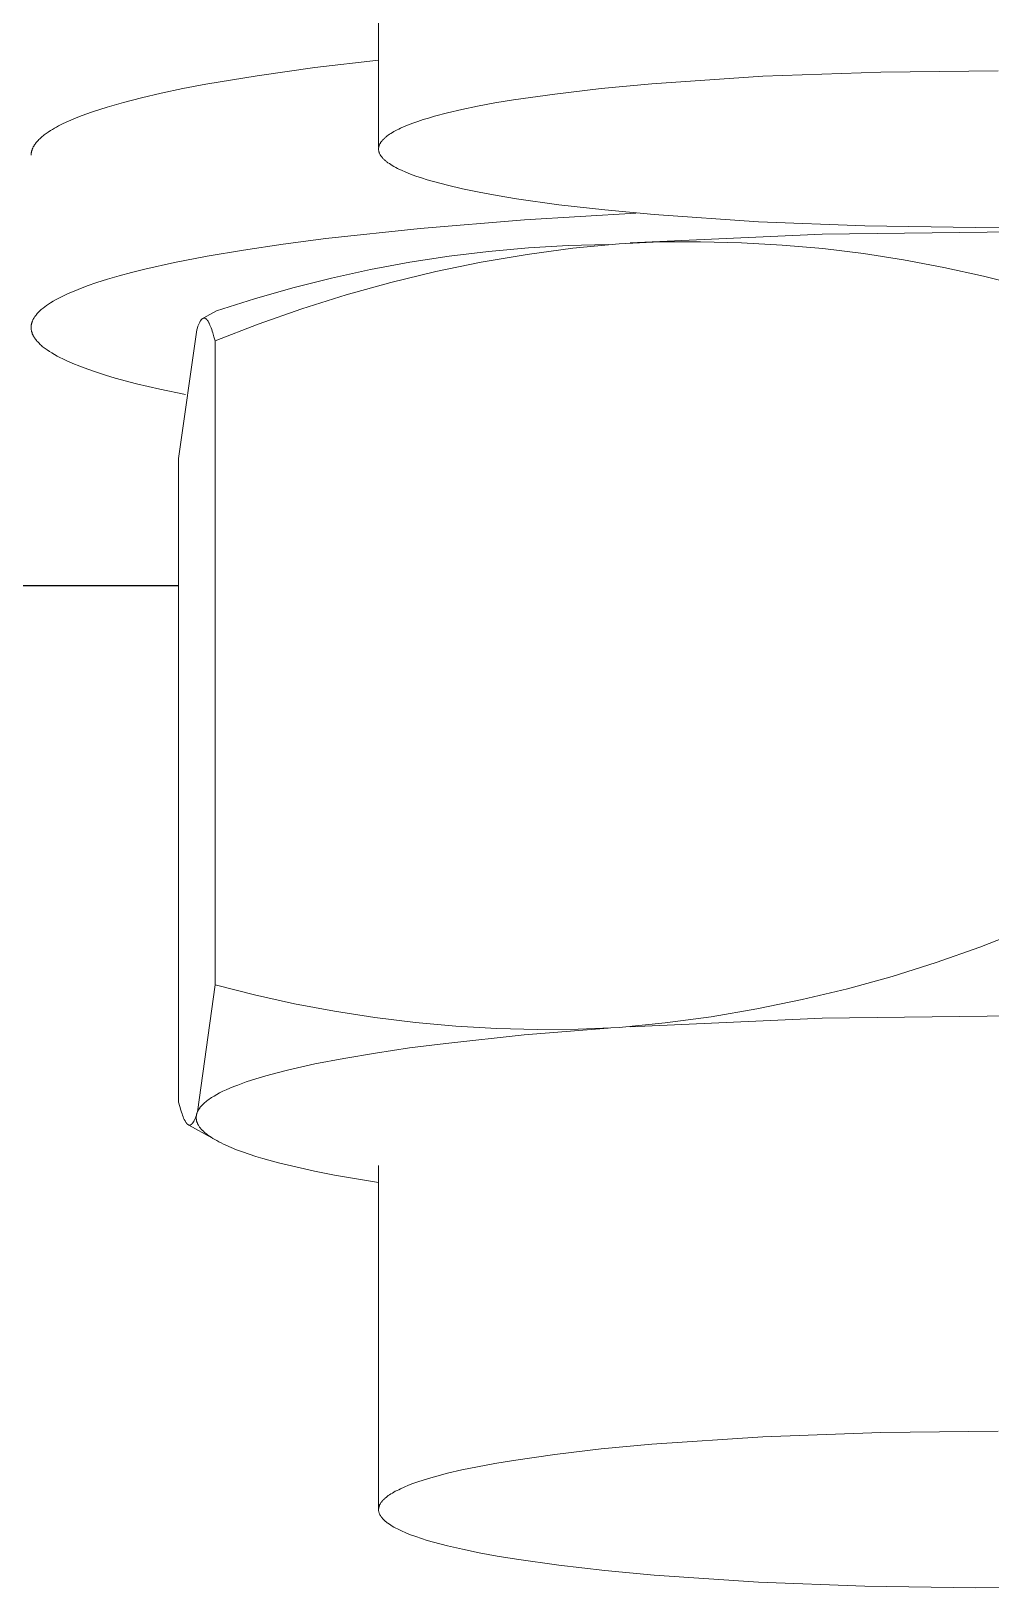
# Model space of a CAD drawing. Header units: millimetres. Extents: x -779 to 3049, y 55 to 2500.
# Drawn here: x -474.96 to -468.33, y 1976.33 to 1987.08 of the extents above; entities that cross this region are included whole.
import ezdxf

# ---------------------------------------------------------------- set-up
doc = ezdxf.new("R2010")
doc.units = ezdxf.units.MM
doc.layers.add('ZANO_R', color=7, linetype='Continuous', lineweight=0)

msp = doc.modelspace()

# ---------------------------------------------------------------- linework, layer by layer
at = {"layer": 'ZANO_R'}
for p, q in [((-472.558, 1986.277), (-472.558, 1988.651)), ((-472.998, 1986.829), (-472.558, 1986.88)), ((-473.751, 1986.714), (-473.396, 1986.773)), ((-473.396, 1986.773), (-472.998, 1986.829)), ((-470.672, 1986.718), (-469.905, 1986.77)), ((-469.905, 1986.77), (-469.09, 1986.799)), ((-469.09, 1986.799), (-468.279, 1986.807)), ((-474.195, 1986.621), (-474.059, 1986.653)), ((-474.059, 1986.653), (-473.911, 1986.684)), ((-473.911, 1986.684), (-473.751, 1986.714)), ((-471.627, 1986.606), (-471.342, 1986.647)), ((-471.342, 1986.647), (-471.022, 1986.685)), ((-471.022, 1986.685), (-470.672, 1986.718)), ((-474.534, 1986.524), (-474.433, 1986.557)), ((-474.433, 1986.557), (-474.32, 1986.589)), ((-474.32, 1986.589), (-474.195, 1986.621)), ((-472.082, 1986.517), (-471.983, 1986.54)), ((-471.983, 1986.54), (-471.874, 1986.563)), ((-471.874, 1986.563), (-471.755, 1986.585)), ((-471.755, 1986.585), (-471.627, 1986.606)), ((-474.797, 1986.411), (-474.783, 1986.419)), ((-474.783, 1986.419), (-474.768, 1986.427)), ((-474.768, 1986.427), (-474.736, 1986.443)), ((-474.736, 1986.443), (-474.701, 1986.459)), ((-474.701, 1986.459), (-474.663, 1986.475)), ((-474.663, 1986.475), (-474.623, 1986.492)), ((-474.623, 1986.492), (-474.58, 1986.508)), ((-474.58, 1986.508), (-474.534, 1986.524)), ((-472.407, 1986.41), (-472.381, 1986.422)), ((-472.381, 1986.422), (-472.352, 1986.434)), ((-472.352, 1986.434), (-472.321, 1986.446)), ((-472.321, 1986.446), (-472.287, 1986.458)), ((-472.287, 1986.458), (-472.251, 1986.47)), ((-472.251, 1986.47), (-472.213, 1986.481)), ((-472.213, 1986.481), (-472.172, 1986.493)), ((-472.172, 1986.493), (-472.082, 1986.517)), ((-474.927, 1986.306), (-474.923, 1986.311)), ((-474.923, 1986.311), (-474.919, 1986.317)), ((-474.919, 1986.317), (-474.914, 1986.322)), ((-474.914, 1986.322), (-474.909, 1986.327)), ((-474.909, 1986.327), (-474.904, 1986.333)), ((-474.904, 1986.333), (-474.899, 1986.338)), ((-474.899, 1986.338), (-474.893, 1986.343)), ((-474.893, 1986.343), (-474.887, 1986.348)), ((-474.887, 1986.348), (-474.881, 1986.354)), ((-474.881, 1986.354), (-474.875, 1986.359)), ((-474.875, 1986.359), (-474.868, 1986.364)), ((-474.868, 1986.364), (-474.862, 1986.369)), ((-474.862, 1986.369), (-474.855, 1986.374)), ((-474.855, 1986.374), (-474.84, 1986.384)), ((-474.84, 1986.384), (-474.824, 1986.395)), ((-474.824, 1986.395), (-474.811, 1986.403)), ((-474.811, 1986.403), (-474.797, 1986.411)), ((-472.546, 1986.308), (-472.544, 1986.312)), ((-472.544, 1986.312), (-472.542, 1986.315)), ((-472.542, 1986.315), (-472.539, 1986.318)), ((-472.539, 1986.318), (-472.537, 1986.321)), ((-472.537, 1986.321), (-472.535, 1986.324)), ((-472.535, 1986.324), (-472.532, 1986.327)), ((-472.532, 1986.327), (-472.529, 1986.33)), ((-472.529, 1986.33), (-472.526, 1986.333)), ((-472.526, 1986.333), (-472.523, 1986.336)), ((-472.523, 1986.336), (-472.52, 1986.339)), ((-472.52, 1986.339), (-472.517, 1986.342)), ((-472.517, 1986.342), (-472.513, 1986.345)), ((-472.513, 1986.345), (-472.51, 1986.348)), ((-472.51, 1986.348), (-472.506, 1986.351)), ((-472.506, 1986.351), (-472.499, 1986.357)), ((-472.499, 1986.357), (-472.491, 1986.363)), ((-472.491, 1986.363), (-472.482, 1986.369)), ((-472.482, 1986.369), (-472.473, 1986.375)), ((-472.473, 1986.375), (-472.463, 1986.381)), ((-472.463, 1986.381), (-472.453, 1986.387)), ((-472.453, 1986.387), (-472.443, 1986.393)), ((-472.443, 1986.393), (-472.431, 1986.399)), ((-472.431, 1986.399), (-472.419, 1986.404)), ((-472.419, 1986.404), (-472.407, 1986.41)), ((-474.958, 1986.235), (-474.957, 1986.238)), ((-474.958, 1986.232), (-474.958, 1986.235)), ((-474.958, 1986.23), (-474.958, 1986.232)), ((-474.958, 1986.227), (-474.958, 1986.23)), ((-474.958, 1986.224), (-474.958, 1986.227)), ((-474.957, 1986.241), (-474.956, 1986.244)), ((-474.957, 1986.238), (-474.957, 1986.241)), ((-474.956, 1986.246), (-474.955, 1986.249)), ((-474.956, 1986.244), (-474.956, 1986.246)), ((-474.955, 1986.252), (-474.954, 1986.255)), ((-474.955, 1986.249), (-474.955, 1986.252)), ((-474.954, 1986.255), (-474.953, 1986.257)), ((-474.953, 1986.257), (-474.952, 1986.26)), ((-474.952, 1986.26), (-474.951, 1986.263)), ((-474.951, 1986.263), (-474.95, 1986.265)), ((-474.95, 1986.265), (-474.949, 1986.268)), ((-474.949, 1986.268), (-474.948, 1986.271)), ((-474.948, 1986.271), (-474.947, 1986.274)), ((-474.947, 1986.274), (-474.946, 1986.276)), ((-474.946, 1986.276), (-474.944, 1986.279)), ((-474.944, 1986.279), (-474.943, 1986.282)), ((-474.943, 1986.282), (-474.942, 1986.284)), ((-474.942, 1986.284), (-474.94, 1986.287)), ((-474.94, 1986.287), (-474.938, 1986.29)), ((-474.938, 1986.29), (-474.937, 1986.293)), ((-474.937, 1986.293), (-474.935, 1986.295)), ((-474.935, 1986.295), (-474.931, 1986.301)), ((-474.931, 1986.301), (-474.927, 1986.306)), ((-472.558, 1986.274), (-472.557, 1986.277)), ((-472.558, 1986.27), (-472.558, 1986.274)), ((-472.558, 1986.267), (-472.558, 1986.27)), ((-472.558, 1986.264), (-472.558, 1986.267)), ((-472.558, 1986.261), (-472.558, 1986.264)), ((-472.558, 1986.258), (-472.558, 1986.261)), ((-472.557, 1986.254), (-472.558, 1986.258)), ((-472.557, 1986.28), (-472.556, 1986.283)), ((-472.557, 1986.277), (-472.557, 1986.28)), ((-472.556, 1986.251), (-472.557, 1986.254)), ((-472.556, 1986.283), (-472.555, 1986.286)), ((-472.556, 1986.248), (-472.556, 1986.251)), ((-472.555, 1986.245), (-472.556, 1986.248)), ((-472.555, 1986.286), (-472.554, 1986.29)), ((-472.554, 1986.241), (-472.555, 1986.245)), ((-472.554, 1986.29), (-472.553, 1986.293)), ((-472.552, 1986.238), (-472.554, 1986.241)), ((-472.553, 1986.293), (-472.552, 1986.296)), ((-472.552, 1986.296), (-472.551, 1986.299)), ((-472.551, 1986.235), (-472.552, 1986.238)), ((-472.551, 1986.299), (-472.549, 1986.302)), ((-472.549, 1986.232), (-472.551, 1986.235)), ((-472.549, 1986.302), (-472.547, 1986.305)), ((-472.548, 1986.228), (-472.549, 1986.232)), ((-472.546, 1986.225), (-472.548, 1986.228)), ((-472.547, 1986.305), (-472.546, 1986.308)), ((-472.544, 1986.222), (-472.546, 1986.225)), ((-472.541, 1986.218), (-472.544, 1986.222)), ((-472.539, 1986.215), (-472.541, 1986.218)), ((-472.537, 1986.212), (-472.539, 1986.215)), ((-472.534, 1986.209), (-472.537, 1986.212)), ((-472.531, 1986.205), (-472.534, 1986.209)), ((-472.528, 1986.202), (-472.531, 1986.205)), ((-472.525, 1986.199), (-472.528, 1986.202)), ((-472.522, 1986.195), (-472.525, 1986.199)), ((-472.518, 1986.192), (-472.522, 1986.195)), ((-472.515, 1986.189), (-472.518, 1986.192)), ((-472.511, 1986.186), (-472.515, 1986.189)), ((-472.507, 1986.182), (-472.511, 1986.186)), ((-472.503, 1986.179), (-472.507, 1986.182)), ((-472.498, 1986.176), (-472.503, 1986.179)), ((-472.494, 1986.172), (-472.498, 1986.176)), ((-472.484, 1986.166), (-472.494, 1986.172)), ((-472.474, 1986.159), (-472.484, 1986.166)), ((-472.464, 1986.153), (-472.474, 1986.159)), ((-472.452, 1986.146), (-472.464, 1986.153)), ((-472.44, 1986.139), (-472.452, 1986.146)), ((-472.427, 1986.133), (-472.44, 1986.139)), ((-472.414, 1986.126), (-472.427, 1986.133)), ((-472.4, 1986.12), (-472.414, 1986.126)), ((-472.37, 1986.106), (-472.4, 1986.12)), ((-472.337, 1986.093), (-472.37, 1986.106)), ((-472.301, 1986.08), (-472.337, 1986.093)), ((-472.263, 1986.067), (-472.301, 1986.08)), ((-472.222, 1986.055), (-472.263, 1986.067)), ((-472.178, 1986.042), (-472.222, 1986.055)), ((-472.083, 1986.017), (-472.178, 1986.042)), ((-471.978, 1985.992), (-472.083, 1986.017)), ((-471.863, 1985.969), (-471.978, 1985.992)), ((-471.739, 1985.946), (-471.863, 1985.969)), ((-471.605, 1985.924), (-471.739, 1985.946)), ((-471.314, 1985.882), (-471.605, 1985.924)), ((-470.996, 1985.846), (-471.314, 1985.882)), ((-472.27, 1985.719), (-471.551, 1985.778)), ((-471.551, 1985.778), (-470.782, 1985.825)), ((-470.655, 1985.814), (-470.996, 1985.846)), ((-469.935, 1985.765), (-470.655, 1985.814)), ((-472.922, 1985.648), (-472.27, 1985.719)), ((-469.495, 1985.678), (-470.821, 1985.618)), ((-469.2, 1985.737), (-469.935, 1985.765)), ((-468.167, 1985.694), (-469.495, 1985.678)), ((-468.437, 1985.726), (-469.2, 1985.737)), ((-467.626, 1985.734), (-468.437, 1985.726)), ((-473.743, 1985.526), (-473.492, 1985.568)), ((-473.492, 1985.568), (-473.218, 1985.609)), ((-473.218, 1985.609), (-472.922, 1985.648)), ((-471.798, 1985.56), (-472.071, 1985.527)), ((-471.523, 1985.585), (-471.798, 1985.56)), ((-471.533, 1985.539), (-471.216, 1985.582)), ((-471.248, 1985.601), (-471.523, 1985.585)), ((-470.973, 1985.608), (-471.248, 1985.601)), ((-471.216, 1985.582), (-470.897, 1985.613)), ((-470.897, 1985.613), (-470.616, 1985.625)), ((-470.616, 1985.625), (-470.334, 1985.627)), ((-470.334, 1985.627), (-470.052, 1985.62)), ((-470.052, 1985.62), (-469.771, 1985.604)), ((-469.771, 1985.604), (-469.49, 1985.579)), ((-469.49, 1985.579), (-469.21, 1985.545)), ((-474.172, 1985.437), (-473.969, 1985.482)), ((-473.969, 1985.482), (-473.743, 1985.526)), ((-472.343, 1985.485), (-472.614, 1985.435)), ((-472.071, 1985.527), (-472.343, 1985.485)), ((-472.163, 1985.421), (-471.849, 1985.485)), ((-471.849, 1985.485), (-471.533, 1985.539)), ((-469.21, 1985.545), (-468.932, 1985.501)), ((-468.932, 1985.501), (-468.655, 1985.449)), ((-474.572, 1985.321), (-474.504, 1985.344)), ((-474.504, 1985.344), (-474.43, 1985.367)), ((-474.43, 1985.367), (-474.35, 1985.391)), ((-474.35, 1985.391), (-474.264, 1985.414)), ((-474.264, 1985.414), (-474.172, 1985.437)), ((-472.884, 1985.376), (-473.151, 1985.309)), ((-472.614, 1985.435), (-472.884, 1985.376)), ((-472.782, 1985.26), (-472.474, 1985.346)), ((-472.474, 1985.346), (-472.163, 1985.421)), ((-468.655, 1985.449), (-468.379, 1985.388)), ((-468.379, 1985.388), (-468.106, 1985.319)), ((-474.785, 1985.228), (-474.763, 1985.239)), ((-474.763, 1985.239), (-474.74, 1985.251)), ((-474.74, 1985.251), (-474.716, 1985.262)), ((-474.716, 1985.262), (-474.69, 1985.274)), ((-474.69, 1985.274), (-474.662, 1985.286)), ((-474.662, 1985.286), (-474.634, 1985.297)), ((-474.634, 1985.297), (-474.572, 1985.321)), ((-473.151, 1985.309), (-473.416, 1985.233)), ((-473.088, 1985.164), (-472.782, 1985.26)), ((-474.92, 1985.125), (-474.916, 1985.13)), ((-474.916, 1985.13), (-474.912, 1985.135)), ((-474.912, 1985.135), (-474.908, 1985.139)), ((-474.908, 1985.139), (-474.903, 1985.144)), ((-474.903, 1985.144), (-474.898, 1985.149)), ((-474.898, 1985.149), (-474.893, 1985.153)), ((-474.893, 1985.153), (-474.888, 1985.158)), ((-474.888, 1985.158), (-474.882, 1985.163)), ((-474.882, 1985.163), (-474.876, 1985.168)), ((-474.876, 1985.168), (-474.864, 1985.177)), ((-474.864, 1985.177), (-474.852, 1985.186)), ((-474.852, 1985.186), (-474.838, 1985.195)), ((-474.838, 1985.195), (-474.824, 1985.205)), ((-474.824, 1985.205), (-474.805, 1985.216)), ((-474.805, 1985.216), (-474.785, 1985.228)), ((-473.766, 1985.1), (-473.678, 1985.149)), ((-473.416, 1985.233), (-473.678, 1985.149)), ((-473.39, 1985.058), (-473.088, 1985.164)), ((-474.958, 1985.044), (-474.957, 1985.047)), ((-474.958, 1985.042), (-474.958, 1985.044)), ((-474.958, 1985.039), (-474.958, 1985.042)), ((-474.958, 1985.037), (-474.958, 1985.039)), ((-474.958, 1985.034), (-474.958, 1985.037)), ((-474.958, 1985.032), (-474.958, 1985.034)), ((-474.958, 1985.029), (-474.958, 1985.032)), ((-474.958, 1985.027), (-474.958, 1985.029)), ((-474.958, 1985.024), (-474.958, 1985.027)), ((-474.957, 1985.022), (-474.958, 1985.024)), ((-474.957, 1985.052), (-474.956, 1985.054)), ((-474.957, 1985.049), (-474.957, 1985.052)), ((-474.957, 1985.047), (-474.957, 1985.049)), ((-474.957, 1985.019), (-474.957, 1985.022)), ((-474.956, 1985.057), (-474.955, 1985.059)), ((-474.956, 1985.054), (-474.956, 1985.057)), ((-474.955, 1985.062), (-474.954, 1985.064)), ((-474.955, 1985.059), (-474.955, 1985.062)), ((-474.954, 1985.064), (-474.953, 1985.066)), ((-474.953, 1985.069), (-474.952, 1985.071)), ((-474.953, 1985.066), (-474.953, 1985.069)), ((-474.952, 1985.071), (-474.951, 1985.074)), ((-474.951, 1985.074), (-474.95, 1985.076)), ((-474.95, 1985.076), (-474.949, 1985.079)), ((-474.949, 1985.079), (-474.948, 1985.081)), ((-474.948, 1985.081), (-474.947, 1985.084)), ((-474.947, 1985.084), (-474.946, 1985.086)), ((-474.946, 1985.086), (-474.945, 1985.089)), ((-474.945, 1985.089), (-474.943, 1985.091)), ((-474.943, 1985.091), (-474.941, 1985.096)), ((-474.941, 1985.096), (-474.938, 1985.101)), ((-474.938, 1985.101), (-474.935, 1985.106)), ((-474.935, 1985.106), (-474.932, 1985.11)), ((-474.932, 1985.11), (-474.928, 1985.115)), ((-474.928, 1985.115), (-474.924, 1985.12)), ((-474.924, 1985.12), (-474.92, 1985.125)), ((-473.814, 1985.019), (-473.81, 1985.031)), ((-473.81, 1985.031), (-473.806, 1985.043)), ((-473.806, 1985.043), (-473.802, 1985.053)), ((-473.802, 1985.053), (-473.8, 1985.058)), ((-473.8, 1985.058), (-473.798, 1985.062)), ((-473.798, 1985.062), (-473.796, 1985.066)), ((-473.796, 1985.066), (-473.794, 1985.07)), ((-473.794, 1985.07), (-473.792, 1985.074)), ((-473.792, 1985.074), (-473.79, 1985.077)), ((-473.79, 1985.077), (-473.789, 1985.079)), ((-473.789, 1985.079), (-473.788, 1985.081)), ((-473.788, 1985.081), (-473.787, 1985.082)), ((-473.787, 1985.082), (-473.786, 1985.083)), ((-473.786, 1985.083), (-473.785, 1985.085)), ((-473.785, 1985.085), (-473.784, 1985.086)), ((-473.784, 1985.086), (-473.783, 1985.087)), ((-473.783, 1985.087), (-473.782, 1985.089)), ((-473.782, 1985.089), (-473.781, 1985.09)), ((-473.781, 1985.09), (-473.78, 1985.091)), ((-473.78, 1985.091), (-473.779, 1985.092)), ((-473.779, 1985.092), (-473.778, 1985.093)), ((-473.778, 1985.093), (-473.777, 1985.093)), ((-473.777, 1985.093), (-473.776, 1985.094)), ((-473.777, 1985.093), (-473.777, 1985.093)), ((-473.776, 1985.094), (-473.775, 1985.095)), ((-473.776, 1985.094), (-473.776, 1985.094)), ((-473.775, 1985.095), (-473.775, 1985.095)), ((-473.775, 1985.095), (-473.774, 1985.095)), ((-473.774, 1985.095), (-473.774, 1985.096)), ((-473.774, 1985.096), (-473.773, 1985.096)), ((-473.773, 1985.096), (-473.773, 1985.096)), ((-473.773, 1985.096), (-473.772, 1985.096)), ((-473.772, 1985.096), (-473.772, 1985.097)), ((-473.772, 1985.097), (-473.771, 1985.097)), ((-473.771, 1985.097), (-473.771, 1985.097)), ((-473.771, 1985.097), (-473.77, 1985.097)), ((-473.77, 1985.097), (-473.77, 1985.098)), ((-473.77, 1985.098), (-473.769, 1985.098)), ((-473.769, 1985.098), (-473.769, 1985.098)), ((-473.769, 1985.098), (-473.768, 1985.098)), ((-473.768, 1985.098), (-473.768, 1985.098)), ((-473.768, 1985.098), (-473.767, 1985.098)), ((-473.767, 1985.098), (-473.766, 1985.099)), ((-473.767, 1985.098), (-473.767, 1985.098)), ((-473.766, 1985.099), (-473.766, 1985.099)), ((-473.766, 1985.099), (-473.765, 1985.099)), ((-473.765, 1985.099), (-473.765, 1985.099)), ((-473.765, 1985.099), (-473.764, 1985.099)), ((-473.764, 1985.099), (-473.764, 1985.099)), ((-473.764, 1985.099), (-473.763, 1985.099)), ((-473.763, 1985.099), (-473.763, 1985.099)), ((-473.763, 1985.099), (-473.762, 1985.099)), ((-473.762, 1985.099), (-473.762, 1985.099)), ((-473.762, 1985.099), (-473.761, 1985.099)), ((-473.761, 1985.099), (-473.761, 1985.099)), ((-473.761, 1985.099), (-473.76, 1985.099)), ((-473.76, 1985.099), (-473.76, 1985.098)), ((-473.76, 1985.098), (-473.759, 1985.098)), ((-473.759, 1985.098), (-473.759, 1985.098)), ((-473.759, 1985.098), (-473.758, 1985.098)), ((-473.758, 1985.098), (-473.758, 1985.098)), ((-473.758, 1985.098), (-473.758, 1985.098)), ((-473.758, 1985.098), (-473.757, 1985.098)), ((-473.757, 1985.098), (-473.757, 1985.097)), ((-473.757, 1985.097), (-473.756, 1985.097)), ((-473.756, 1985.097), (-473.756, 1985.097)), ((-473.756, 1985.097), (-473.755, 1985.097)), ((-473.755, 1985.097), (-473.755, 1985.096)), ((-473.755, 1985.096), (-473.754, 1985.096)), ((-473.754, 1985.096), (-473.754, 1985.096)), ((-473.754, 1985.096), (-473.753, 1985.096)), ((-473.753, 1985.096), (-473.753, 1985.095)), ((-473.753, 1985.095), (-473.752, 1985.095)), ((-473.752, 1985.095), (-473.752, 1985.095)), ((-473.752, 1985.095), (-473.751, 1985.094)), ((-473.751, 1985.094), (-473.751, 1985.094)), ((-473.751, 1985.094), (-473.75, 1985.093)), ((-473.75, 1985.093), (-473.749, 1985.093)), ((-473.749, 1985.093), (-473.748, 1985.092)), ((-473.748, 1985.092), (-473.747, 1985.091)), ((-473.747, 1985.091), (-473.746, 1985.09)), ((-473.746, 1985.09), (-473.745, 1985.089)), ((-473.745, 1985.089), (-473.744, 1985.088)), ((-473.744, 1985.088), (-473.743, 1985.087)), ((-473.743, 1985.087), (-473.742, 1985.085)), ((-473.742, 1985.085), (-473.741, 1985.084)), ((-473.741, 1985.084), (-473.74, 1985.083)), ((-473.74, 1985.083), (-473.739, 1985.082)), ((-473.739, 1985.082), (-473.738, 1985.08)), ((-473.738, 1985.08), (-473.736, 1985.077)), ((-473.736, 1985.077), (-473.734, 1985.074)), ((-473.734, 1985.074), (-473.733, 1985.071)), ((-473.733, 1985.071), (-473.731, 1985.067)), ((-473.731, 1985.067), (-473.729, 1985.063)), ((-473.729, 1985.063), (-473.727, 1985.059)), ((-473.727, 1985.059), (-473.723, 1985.051)), ((-473.723, 1985.051), (-473.719, 1985.041)), ((-473.719, 1985.041), (-473.715, 1985.031)), ((-473.715, 1985.031), (-473.711, 1985.02)), ((-473.711, 1985.02), (-473.707, 1985.009)), ((-473.688, 1984.941), (-473.39, 1985.058)), ((-474.957, 1985.017), (-474.957, 1985.019)), ((-474.956, 1985.014), (-474.957, 1985.017)), ((-474.956, 1985.012), (-474.956, 1985.014)), ((-474.955, 1985.009), (-474.956, 1985.012)), ((-474.955, 1985.007), (-474.955, 1985.009)), ((-474.954, 1985.004), (-474.955, 1985.007)), ((-474.953, 1985.001), (-474.954, 1985.004)), ((-474.952, 1984.999), (-474.953, 1985.001)), ((-474.952, 1984.996), (-474.952, 1984.999)), ((-474.951, 1984.994), (-474.952, 1984.996)), ((-474.95, 1984.991), (-474.951, 1984.994)), ((-474.949, 1984.989), (-474.95, 1984.991)), ((-474.948, 1984.986), (-474.949, 1984.989)), ((-474.946, 1984.984), (-474.948, 1984.986)), ((-474.945, 1984.981), (-474.946, 1984.984)), ((-474.944, 1984.979), (-474.945, 1984.981)), ((-474.943, 1984.976), (-474.944, 1984.979)), ((-474.941, 1984.974), (-474.943, 1984.976)), ((-474.94, 1984.971), (-474.941, 1984.974)), ((-474.937, 1984.966), (-474.94, 1984.971)), ((-474.933, 1984.961), (-474.937, 1984.966)), ((-474.93, 1984.956), (-474.933, 1984.961)), ((-474.926, 1984.951), (-474.93, 1984.956)), ((-474.922, 1984.945), (-474.926, 1984.951)), ((-474.918, 1984.94), (-474.922, 1984.945)), ((-474.913, 1984.935), (-474.918, 1984.94)), ((-474.908, 1984.93), (-474.913, 1984.935)), ((-474.903, 1984.925), (-474.908, 1984.93)), ((-474.898, 1984.92), (-474.903, 1984.925)), ((-474.893, 1984.915), (-474.898, 1984.92)), ((-474.887, 1984.91), (-474.893, 1984.915)), ((-473.94, 1984.13), (-473.814, 1985.019)), ((-473.707, 1985.009), (-473.703, 1984.997)), ((-473.703, 1984.997), (-473.696, 1984.97)), ((-473.696, 1984.97), (-473.688, 1984.941)), ((-473.688, 1980.494), (-473.688, 1984.941)), ((-474.881, 1984.904), (-474.887, 1984.91)), ((-474.874, 1984.899), (-474.881, 1984.904)), ((-474.868, 1984.894), (-474.874, 1984.899)), ((-474.861, 1984.889), (-474.868, 1984.894)), ((-474.847, 1984.879), (-474.861, 1984.889)), ((-474.831, 1984.868), (-474.847, 1984.879)), ((-474.815, 1984.858), (-474.831, 1984.868)), ((-474.797, 1984.848), (-474.815, 1984.858)), ((-474.779, 1984.837), (-474.797, 1984.848)), ((-474.759, 1984.827), (-474.779, 1984.837)), ((-474.739, 1984.817), (-474.759, 1984.827)), ((-474.717, 1984.807), (-474.739, 1984.817)), ((-474.671, 1984.786), (-474.717, 1984.807)), ((-474.621, 1984.766), (-474.671, 1984.786)), ((-474.566, 1984.746), (-474.621, 1984.766)), ((-474.507, 1984.725), (-474.566, 1984.746)), ((-474.444, 1984.705), (-474.507, 1984.725)), ((-474.377, 1984.685), (-474.444, 1984.705)), ((-474.231, 1984.646), (-474.377, 1984.685)), ((-474.069, 1984.608), (-474.231, 1984.646)), ((-473.892, 1984.571), (-474.069, 1984.608)), ((-473.94, 1979.682), (-473.94, 1984.13)), ((-473.94, 1983.253), (-488.358, 1983.253)), ((-473.94, 1983.25), (-488.231, 1983.25)), ((-468.106, 1980.871), (-468.405, 1980.754)), ((-468.405, 1980.754), (-468.707, 1980.648)), ((-468.707, 1980.648), (-469.012, 1980.552)), ((-469.012, 1980.552), (-469.32, 1980.466)), ((-473.688, 1980.494), (-473.81, 1979.616)), ((-473.415, 1980.424), (-473.688, 1980.494)), ((-473.14, 1980.363), (-473.415, 1980.424)), ((-469.32, 1980.466), (-469.632, 1980.391)), ((-472.863, 1980.311), (-473.14, 1980.363)), ((-472.584, 1980.268), (-472.863, 1980.311)), ((-469.945, 1980.327), (-470.261, 1980.273)), ((-469.632, 1980.391), (-469.945, 1980.327)), ((-472.304, 1980.233), (-472.584, 1980.268)), ((-472.024, 1980.208), (-472.304, 1980.233)), ((-471.742, 1980.192), (-472.024, 1980.208)), ((-471.461, 1980.185), (-471.742, 1980.192)), ((-470.973, 1980.194), (-471.552, 1980.147)), ((-471.179, 1980.188), (-471.461, 1980.185)), ((-470.897, 1980.199), (-471.179, 1980.188)), ((-470.579, 1980.231), (-470.897, 1980.199)), ((-469.495, 1980.264), (-470.821, 1980.204)), ((-470.261, 1980.273), (-470.579, 1980.231)), ((-468.167, 1980.279), (-469.495, 1980.264)), ((-472.093, 1980.089), (-472.344, 1980.057)), ((-471.552, 1980.147), (-472.093, 1980.089)), ((-472.798, 1979.985), (-472.998, 1979.947)), ((-472.58, 1980.022), (-472.798, 1979.985)), ((-472.344, 1980.057), (-472.58, 1980.022)), ((-473.336, 1979.865), (-473.407, 1979.844)), ((-473.259, 1979.886), (-473.336, 1979.865)), ((-473.178, 1979.907), (-473.259, 1979.886)), ((-472.998, 1979.947), (-473.178, 1979.907)), ((-473.634, 1979.758), (-473.656, 1979.747)), ((-473.61, 1979.768), (-473.634, 1979.758)), ((-473.585, 1979.779), (-473.61, 1979.768)), ((-473.559, 1979.79), (-473.585, 1979.779)), ((-473.531, 1979.801), (-473.559, 1979.79)), ((-473.472, 1979.823), (-473.531, 1979.801)), ((-473.407, 1979.844), (-473.472, 1979.823)), ((-473.932, 1979.653), (-473.94, 1979.682)), ((-473.924, 1979.627), (-473.932, 1979.653)), ((-473.792, 1979.645), (-473.794, 1979.642)), ((-473.79, 1979.648), (-473.792, 1979.645)), ((-473.788, 1979.651), (-473.79, 1979.648)), ((-473.785, 1979.653), (-473.788, 1979.651)), ((-473.78, 1979.659), (-473.785, 1979.653)), ((-473.775, 1979.664), (-473.78, 1979.659)), ((-473.77, 1979.67), (-473.775, 1979.664)), ((-473.764, 1979.675), (-473.77, 1979.67)), ((-473.758, 1979.681), (-473.764, 1979.675)), ((-473.751, 1979.686), (-473.758, 1979.681)), ((-473.744, 1979.692), (-473.751, 1979.686)), ((-473.737, 1979.697), (-473.744, 1979.692)), ((-473.729, 1979.703), (-473.737, 1979.697)), ((-473.721, 1979.708), (-473.729, 1979.703)), ((-473.713, 1979.714), (-473.721, 1979.708)), ((-473.704, 1979.719), (-473.713, 1979.714)), ((-473.695, 1979.725), (-473.704, 1979.719)), ((-473.676, 1979.736), (-473.695, 1979.725)), ((-473.656, 1979.747), (-473.676, 1979.736)), ((-473.92, 1979.614), (-473.924, 1979.627)), ((-473.916, 1979.603), (-473.92, 1979.614)), ((-473.913, 1979.592), (-473.916, 1979.603)), ((-473.909, 1979.582), (-473.913, 1979.592)), ((-473.905, 1979.572), (-473.909, 1979.582)), ((-473.901, 1979.564), (-473.905, 1979.572)), ((-473.899, 1979.56), (-473.901, 1979.564)), ((-473.897, 1979.556), (-473.899, 1979.56)), ((-473.895, 1979.553), (-473.897, 1979.556)), ((-473.893, 1979.549), (-473.895, 1979.553)), ((-473.891, 1979.546), (-473.893, 1979.549)), ((-473.889, 1979.543), (-473.891, 1979.546)), ((-473.888, 1979.542), (-473.889, 1979.543)), ((-473.887, 1979.54), (-473.888, 1979.542)), ((-473.886, 1979.539), (-473.887, 1979.54)), ((-473.885, 1979.538), (-473.886, 1979.539)), ((-473.884, 1979.537), (-473.885, 1979.538)), ((-473.883, 1979.535), (-473.884, 1979.537)), ((-473.844, 1979.537), (-473.845, 1979.536)), ((-473.843, 1979.538), (-473.844, 1979.537)), ((-473.842, 1979.539), (-473.843, 1979.538)), ((-473.841, 1979.54), (-473.842, 1979.539)), ((-473.84, 1979.542), (-473.841, 1979.54)), ((-473.839, 1979.544), (-473.84, 1979.542)), ((-473.837, 1979.547), (-473.839, 1979.544)), ((-473.835, 1979.551), (-473.837, 1979.547)), ((-473.833, 1979.554), (-473.835, 1979.551)), ((-473.832, 1979.557), (-473.833, 1979.554)), ((-473.83, 1979.561), (-473.832, 1979.557)), ((-473.828, 1979.565), (-473.83, 1979.561)), ((-473.824, 1979.574), (-473.828, 1979.565)), ((-473.821, 1979.583), (-473.824, 1979.574)), ((-473.817, 1979.594), (-473.821, 1979.583)), ((-473.817, 1979.587), (-473.818, 1979.585)), ((-473.818, 1979.585), (-473.818, 1979.583)), ((-473.818, 1979.583), (-473.818, 1979.581)), ((-473.818, 1979.581), (-473.818, 1979.579)), ((-473.818, 1979.579), (-473.818, 1979.577)), ((-473.818, 1979.577), (-473.818, 1979.575)), ((-473.818, 1979.575), (-473.818, 1979.574)), ((-473.818, 1979.574), (-473.818, 1979.572)), ((-473.818, 1979.572), (-473.818, 1979.57)), ((-473.818, 1979.57), (-473.818, 1979.568)), ((-473.818, 1979.568), (-473.818, 1979.566)), ((-473.818, 1979.566), (-473.817, 1979.564)), ((-473.816, 1979.595), (-473.817, 1979.593)), ((-473.817, 1979.593), (-473.817, 1979.591)), ((-473.817, 1979.591), (-473.817, 1979.589)), ((-473.817, 1979.589), (-473.817, 1979.587)), ((-473.817, 1979.564), (-473.817, 1979.562)), ((-473.817, 1979.562), (-473.817, 1979.56)), ((-473.817, 1979.56), (-473.816, 1979.558)), ((-473.815, 1979.599), (-473.816, 1979.597)), ((-473.816, 1979.597), (-473.816, 1979.595)), ((-473.816, 1979.558), (-473.816, 1979.556)), ((-473.816, 1979.556), (-473.815, 1979.554)), ((-473.814, 1979.602), (-473.815, 1979.601)), ((-473.815, 1979.601), (-473.815, 1979.599)), ((-473.815, 1979.554), (-473.815, 1979.552)), ((-473.815, 1979.552), (-473.814, 1979.55)), ((-473.813, 1979.607), (-473.814, 1979.604)), ((-473.814, 1979.604), (-473.814, 1979.602)), ((-473.814, 1979.55), (-473.814, 1979.548)), ((-473.814, 1979.548), (-473.813, 1979.546)), ((-473.812, 1979.61), (-473.813, 1979.607)), ((-473.813, 1979.546), (-473.813, 1979.544)), ((-473.813, 1979.544), (-473.812, 1979.542)), ((-473.811, 1979.612), (-473.812, 1979.61)), ((-473.812, 1979.542), (-473.811, 1979.541)), ((-473.81, 1979.615), (-473.811, 1979.612)), ((-473.811, 1979.541), (-473.81, 1979.539)), ((-473.809, 1979.618), (-473.81, 1979.615)), ((-473.81, 1979.539), (-473.809, 1979.537)), ((-473.807, 1979.621), (-473.809, 1979.618)), ((-473.809, 1979.537), (-473.809, 1979.535)), ((-473.806, 1979.623), (-473.807, 1979.621)), ((-473.804, 1979.626), (-473.806, 1979.623)), ((-473.803, 1979.629), (-473.804, 1979.626)), ((-473.801, 1979.631), (-473.803, 1979.629)), ((-473.8, 1979.634), (-473.801, 1979.631)), ((-473.798, 1979.637), (-473.8, 1979.634)), ((-473.796, 1979.64), (-473.798, 1979.637)), ((-473.794, 1979.642), (-473.796, 1979.64)), ((-473.882, 1979.534), (-473.883, 1979.535)), ((-473.881, 1979.533), (-473.882, 1979.534)), ((-473.88, 1979.532), (-473.881, 1979.533)), ((-473.879, 1979.531), (-473.88, 1979.532)), ((-473.878, 1979.531), (-473.879, 1979.531)), ((-473.877, 1979.53), (-473.878, 1979.531)), ((-473.877, 1979.529), (-473.877, 1979.53)), ((-473.876, 1979.529), (-473.877, 1979.529)), ((-473.875, 1979.528), (-473.876, 1979.529)), ((-473.876, 1979.529), (-473.876, 1979.529)), ((-473.874, 1979.528), (-473.875, 1979.528)), ((-473.875, 1979.528), (-473.875, 1979.528)), ((-473.874, 1979.527), (-473.874, 1979.528)), ((-473.873, 1979.527), (-473.874, 1979.527)), ((-473.874, 1979.527), (-473.874, 1979.527)), ((-473.873, 1979.526), (-473.873, 1979.527)), ((-473.872, 1979.526), (-473.873, 1979.526)), ((-473.871, 1979.526), (-473.872, 1979.526)), ((-473.872, 1979.526), (-473.872, 1979.526)), ((-473.87, 1979.525), (-473.871, 1979.526)), ((-473.871, 1979.526), (-473.871, 1979.526)), ((-473.869, 1979.525), (-473.87, 1979.525)), ((-473.87, 1979.525), (-473.87, 1979.525)), ((-473.71, 1979.436), (-473.87, 1979.525)), ((-473.868, 1979.525), (-473.869, 1979.525)), ((-473.869, 1979.525), (-473.869, 1979.525)), ((-473.867, 1979.525), (-473.868, 1979.525)), ((-473.868, 1979.525), (-473.868, 1979.525)), ((-473.866, 1979.524), (-473.867, 1979.525)), ((-473.867, 1979.525), (-473.867, 1979.525)), ((-473.865, 1979.524), (-473.866, 1979.524)), ((-473.866, 1979.524), (-473.866, 1979.524)), ((-473.864, 1979.524), (-473.865, 1979.524)), ((-473.865, 1979.524), (-473.865, 1979.524)), ((-473.863, 1979.524), (-473.864, 1979.524)), ((-473.864, 1979.524), (-473.864, 1979.524)), ((-473.862, 1979.524), (-473.863, 1979.524)), ((-473.863, 1979.524), (-473.863, 1979.524)), ((-473.861, 1979.525), (-473.862, 1979.525)), ((-473.862, 1979.525), (-473.862, 1979.524)), ((-473.86, 1979.525), (-473.861, 1979.525)), ((-473.861, 1979.525), (-473.861, 1979.525)), ((-473.859, 1979.525), (-473.86, 1979.525)), ((-473.86, 1979.525), (-473.86, 1979.525)), ((-473.858, 1979.525), (-473.859, 1979.525)), ((-473.859, 1979.525), (-473.859, 1979.525)), ((-473.857, 1979.526), (-473.858, 1979.526)), ((-473.858, 1979.526), (-473.858, 1979.525)), ((-473.856, 1979.526), (-473.857, 1979.526)), ((-473.857, 1979.526), (-473.857, 1979.526)), ((-473.855, 1979.527), (-473.856, 1979.526)), ((-473.856, 1979.526), (-473.856, 1979.526)), ((-473.854, 1979.527), (-473.855, 1979.527)), ((-473.855, 1979.527), (-473.855, 1979.527)), ((-473.853, 1979.528), (-473.854, 1979.528)), ((-473.854, 1979.528), (-473.854, 1979.527)), ((-473.852, 1979.529), (-473.853, 1979.528)), ((-473.853, 1979.528), (-473.853, 1979.528)), ((-473.851, 1979.529), (-473.852, 1979.529)), ((-473.852, 1979.529), (-473.852, 1979.529)), ((-473.85, 1979.53), (-473.851, 1979.53)), ((-473.851, 1979.53), (-473.851, 1979.529)), ((-473.849, 1979.532), (-473.85, 1979.531)), ((-473.85, 1979.531), (-473.85, 1979.53)), ((-473.848, 1979.533), (-473.849, 1979.532)), ((-473.847, 1979.534), (-473.848, 1979.533)), ((-473.846, 1979.535), (-473.847, 1979.534)), ((-473.845, 1979.536), (-473.846, 1979.535)), ((-473.809, 1979.535), (-473.808, 1979.533)), ((-473.808, 1979.533), (-473.807, 1979.531)), ((-473.807, 1979.531), (-473.805, 1979.527)), ((-473.805, 1979.527), (-473.802, 1979.523)), ((-473.802, 1979.523), (-473.8, 1979.519)), ((-473.8, 1979.519), (-473.797, 1979.515)), ((-473.797, 1979.515), (-473.795, 1979.511)), ((-473.795, 1979.511), (-473.792, 1979.507)), ((-473.792, 1979.507), (-473.789, 1979.503)), ((-473.789, 1979.503), (-473.785, 1979.499)), ((-473.785, 1979.499), (-473.782, 1979.495)), ((-473.782, 1979.495), (-473.778, 1979.491)), ((-473.778, 1979.491), (-473.775, 1979.488)), ((-473.775, 1979.488), (-473.771, 1979.484)), ((-473.771, 1979.484), (-473.766, 1979.48)), ((-473.766, 1979.48), (-473.762, 1979.476)), ((-473.762, 1979.476), (-473.758, 1979.472)), ((-473.758, 1979.472), (-473.753, 1979.468)), ((-473.753, 1979.468), (-473.748, 1979.464)), ((-473.748, 1979.464), (-473.738, 1979.456)), ((-473.738, 1979.456), (-473.727, 1979.448)), ((-473.727, 1979.448), (-473.715, 1979.44)), ((-473.715, 1979.44), (-473.703, 1979.432)), ((-473.703, 1979.432), (-473.689, 1979.425)), ((-473.689, 1979.425), (-473.676, 1979.417)), ((-473.676, 1979.417), (-473.661, 1979.409)), ((-473.661, 1979.409), (-473.646, 1979.401)), ((-473.646, 1979.401), (-473.63, 1979.393)), ((-473.63, 1979.393), (-473.613, 1979.385)), ((-473.613, 1979.385), (-473.577, 1979.37)), ((-473.577, 1979.37), (-473.539, 1979.354)), ((-473.539, 1979.354), (-473.498, 1979.339)), ((-473.498, 1979.339), (-473.453, 1979.324)), ((-473.453, 1979.324), (-473.406, 1979.308)), ((-473.406, 1979.308), (-473.357, 1979.293)), ((-473.357, 1979.293), (-473.249, 1979.264)), ((-473.249, 1979.264), (-473.13, 1979.235)), ((-473.13, 1979.235), (-473.001, 1979.206)), ((-472.558, 1976.879), (-472.558, 1979.245)), ((-473.001, 1979.206), (-472.863, 1979.179)), ((-472.863, 1979.179), (-472.558, 1979.127)), ((-469.905, 1977.371), (-469.09, 1977.401)), ((-469.09, 1977.401), (-468.279, 1977.409)), ((-471.342, 1977.249), (-471.022, 1977.287)), ((-471.022, 1977.287), (-470.672, 1977.32)), ((-470.672, 1977.32), (-469.905, 1977.371)), ((-471.874, 1977.164), (-471.755, 1977.187)), ((-471.755, 1977.187), (-471.627, 1977.208)), ((-471.627, 1977.208), (-471.342, 1977.249)), ((-472.287, 1977.06), (-472.251, 1977.072)), ((-472.251, 1977.072), (-472.213, 1977.083)), ((-472.213, 1977.083), (-472.172, 1977.095)), ((-472.172, 1977.095), (-472.082, 1977.119)), ((-472.082, 1977.119), (-471.983, 1977.142)), ((-471.983, 1977.142), (-471.874, 1977.164)), ((-472.506, 1976.953), (-472.499, 1976.959)), ((-472.499, 1976.959), (-472.491, 1976.965)), ((-472.491, 1976.965), (-472.482, 1976.971)), ((-472.482, 1976.971), (-472.473, 1976.977)), ((-472.473, 1976.977), (-472.463, 1976.983)), ((-472.463, 1976.983), (-472.453, 1976.989)), ((-472.453, 1976.989), (-472.443, 1976.995)), ((-472.443, 1976.995), (-472.431, 1977)), ((-472.431, 1977), (-472.419, 1977.006)), ((-472.419, 1977.006), (-472.407, 1977.012)), ((-472.407, 1977.012), (-472.381, 1977.024)), ((-472.381, 1977.024), (-472.352, 1977.036)), ((-472.352, 1977.036), (-472.321, 1977.048)), ((-472.321, 1977.048), (-472.287, 1977.06)), ((-472.558, 1976.876), (-472.557, 1976.879)), ((-472.558, 1976.872), (-472.558, 1976.876)), ((-472.558, 1976.869), (-472.558, 1976.872)), ((-472.558, 1976.866), (-472.558, 1976.869)), ((-472.558, 1976.863), (-472.558, 1976.866)), ((-472.558, 1976.859), (-472.558, 1976.863)), ((-472.557, 1976.856), (-472.558, 1976.859)), ((-472.557, 1976.882), (-472.556, 1976.885)), ((-472.557, 1976.879), (-472.557, 1976.882)), ((-472.556, 1976.853), (-472.557, 1976.856)), ((-472.556, 1976.885), (-472.555, 1976.888)), ((-472.556, 1976.85), (-472.556, 1976.853)), ((-472.555, 1976.847), (-472.556, 1976.85)), ((-472.555, 1976.888), (-472.554, 1976.891)), ((-472.554, 1976.891), (-472.553, 1976.895)), ((-472.553, 1976.895), (-472.552, 1976.898)), ((-472.552, 1976.898), (-472.551, 1976.901)), ((-472.551, 1976.901), (-472.549, 1976.904)), ((-472.549, 1976.904), (-472.547, 1976.907)), ((-472.547, 1976.907), (-472.546, 1976.91)), ((-472.546, 1976.91), (-472.544, 1976.913)), ((-472.544, 1976.913), (-472.542, 1976.917)), ((-472.542, 1976.917), (-472.539, 1976.92)), ((-472.539, 1976.92), (-472.537, 1976.923)), ((-472.537, 1976.923), (-472.535, 1976.926)), ((-472.535, 1976.926), (-472.532, 1976.929)), ((-472.532, 1976.929), (-472.529, 1976.932)), ((-472.529, 1976.932), (-472.526, 1976.935)), ((-472.526, 1976.935), (-472.523, 1976.938)), ((-472.523, 1976.938), (-472.52, 1976.941)), ((-472.52, 1976.941), (-472.517, 1976.944)), ((-472.517, 1976.944), (-472.513, 1976.947)), ((-472.513, 1976.947), (-472.51, 1976.95)), ((-472.51, 1976.95), (-472.506, 1976.953)), ((-472.554, 1976.843), (-472.555, 1976.847)), ((-472.552, 1976.84), (-472.554, 1976.843)), ((-472.551, 1976.837), (-472.552, 1976.84)), ((-472.549, 1976.833), (-472.551, 1976.837)), ((-472.548, 1976.83), (-472.549, 1976.833)), ((-472.546, 1976.827), (-472.548, 1976.83)), ((-472.544, 1976.824), (-472.546, 1976.827)), ((-472.541, 1976.82), (-472.544, 1976.824)), ((-472.539, 1976.817), (-472.541, 1976.82)), ((-472.537, 1976.814), (-472.539, 1976.817)), ((-472.534, 1976.811), (-472.537, 1976.814)), ((-472.531, 1976.807), (-472.534, 1976.811)), ((-472.528, 1976.804), (-472.531, 1976.807)), ((-472.525, 1976.801), (-472.528, 1976.804)), ((-472.522, 1976.797), (-472.525, 1976.801)), ((-472.518, 1976.794), (-472.522, 1976.797)), ((-472.515, 1976.791), (-472.518, 1976.794)), ((-472.511, 1976.787), (-472.515, 1976.791)), ((-472.507, 1976.784), (-472.511, 1976.787)), ((-472.503, 1976.781), (-472.507, 1976.784)), ((-472.498, 1976.778), (-472.503, 1976.781)), ((-472.494, 1976.774), (-472.498, 1976.778)), ((-472.484, 1976.768), (-472.494, 1976.774)), ((-472.474, 1976.761), (-472.484, 1976.768)), ((-472.464, 1976.754), (-472.474, 1976.761)), ((-472.452, 1976.748), (-472.464, 1976.754)), ((-472.44, 1976.741), (-472.452, 1976.748)), ((-472.427, 1976.735), (-472.44, 1976.741)), ((-472.414, 1976.728), (-472.427, 1976.735)), ((-472.4, 1976.721), (-472.414, 1976.728)), ((-472.37, 1976.708), (-472.4, 1976.721)), ((-472.337, 1976.695), (-472.37, 1976.708)), ((-472.301, 1976.682), (-472.337, 1976.695)), ((-472.263, 1976.669), (-472.301, 1976.682)), ((-472.222, 1976.656), (-472.263, 1976.669)), ((-472.178, 1976.644), (-472.222, 1976.656)), ((-472.083, 1976.619), (-472.178, 1976.644)), ((-471.978, 1976.594), (-472.083, 1976.619)), ((-471.863, 1976.57), (-471.978, 1976.594)), ((-471.739, 1976.547), (-471.863, 1976.57)), ((-471.605, 1976.525), (-471.739, 1976.547)), ((-471.314, 1976.484), (-471.605, 1976.525)), ((-470.996, 1976.448), (-471.314, 1976.484)), ((-470.655, 1976.416), (-470.996, 1976.448)), ((-469.935, 1976.367), (-470.655, 1976.416)), ((-469.2, 1976.339), (-469.935, 1976.367)), ((-468.437, 1976.328), (-469.2, 1976.339)), ((-467.626, 1976.336), (-468.437, 1976.328))]:
    msp.add_line(p, q, dxfattribs=at)

doc.saveas('drawing.dxf')
